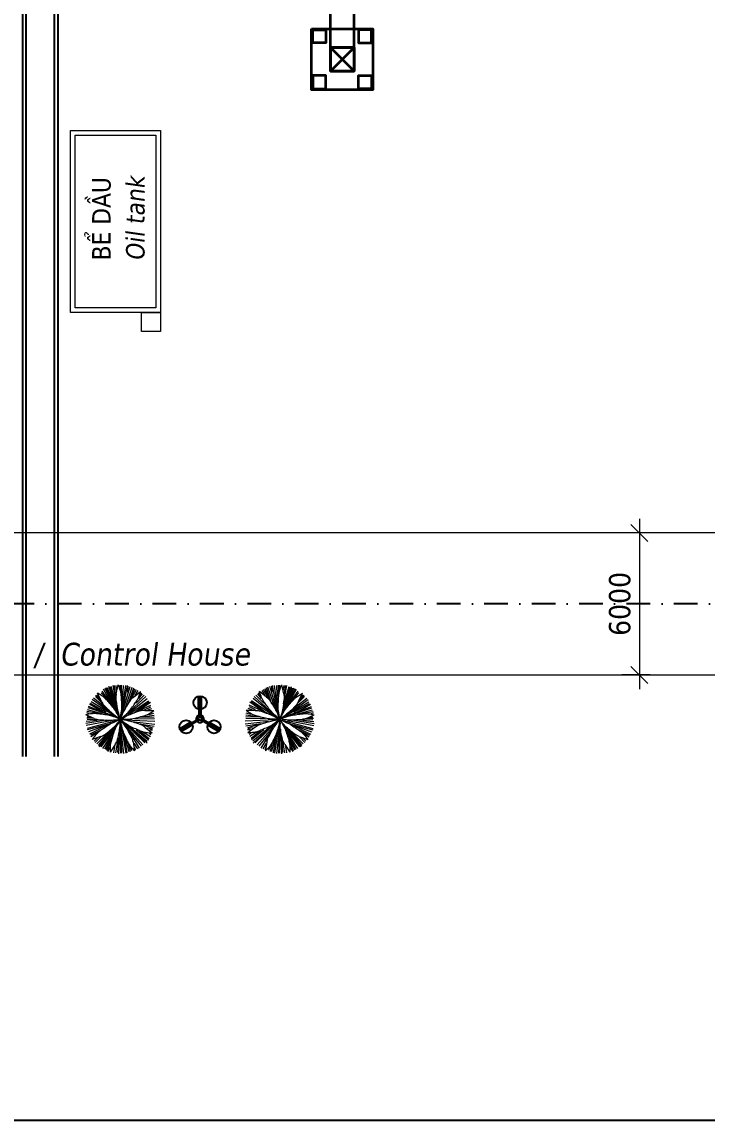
# Model space of a CAD drawing. Header units: millimetres. Extents: x 37084 to 180780, y -153145 to -16322.
# Drawn here: x 85168 to 114082, y -152545 to -106167 of the extents above; entities that cross this region are included whole.
import ezdxf
from ezdxf.enums import TextEntityAlignment as Align

# ---------------------------------------------------------------- set-up
doc = ezdxf.new("R2010")
doc.units = ezdxf.units.MM
doc.header["$MEASUREMENT"] = 0
doc.linetypes.add('DASHDOT', pattern=[1, 0.5, -0.25, 0, -0.25])
doc.linetypes.add('NDK - Tang 2$0$CONTINU', pattern=[0])
for name, color, linetype, lineweight in [('00', 5, 'Continuous', 9), ('00 Hang rao mo rong', 8, 'FENCELINE2', 25), ('0_Kich thuoc', 1, 'Continuous', 20), ('COT THEP', 5, 'Continuous', 9), ('NOITHAT', 8, 'Continuous', 9), ('POST', 5, 'Continuous', 35)]:
    doc.layers.add(name, color=color, linetype=linetype, lineweight=lineweight)
for name, color, linetype in [('0_Central_Road', 7, 'Continuous'), ('dien-thietbi', 7, 'Continuous'), ('Muong cap GD nay', 3, 'Continuous'), ('NT', 2, 'Continuous'), ('TEXT', 255, 'Continuous'), ('TEXT2', 255, 'Continuous')]:
    doc.layers.add(name, color=color, linetype=linetype)
doc.styles.add('Tahoma-R', font='tahoma.ttf')
doc.styles.add('Tohama-R', font='tahoma.ttf')
doc.linetypes.add('FENCELINE2', pattern='A,0.25,-0.1,[132,ltypeshp.shx,S=0.1,R=0,X=-0.1,Y=0],-0.1,1', length=1.45)
doc.dimstyles.new('DIM 600', dxfattribs={"dimscale": 600, "dimtxt": 1.5, "dimasz": 1.2, "dimexe": 1.25, "dimexo": 0.6, "dimgap": 0.6, "dimtad": 1, "dimdec": 0, "dimzin": 0, "dimdsep": 46, "dimtxsty": 'Tohama-R', "dimblk": 'OBLIQUE', "dimcen": 0, "dimdle": 1, "dimclrt": 1, "dimadec": 0, "dimazin": 0, "dimtfac": 1, "dimtdec": 0, "dimtmove": 0, "dimatfit": 3, "dimldrblk": 'OBLIQUE', "dimfxl": 1, "dimtolj": 1, "dimtzin": 0, "dimlwd": 18, "dimlwe": 18, "dimarcsym": 0})

# ---------------------------------------------------------------- blocks, each defined once
blk = doc.blocks.new('X220 NC')
at = {"color": 0, "linetype": 'ByBlock', "lineweight": -2, "ltscale": 4500}
for p, q in [((3752640, -136418), (3751640, -137418)), ((3751640, -136418), (3752640, -137418)), ((3751640, -153418), (3751640, -137418)), ((3752640, -153418), (3752640, -137418)), ((3752640, -153418), (3751640, -154418)), ((3751640, -153418), (3752640, -154418))]:
    blk.add_line(p, q, dxfattribs=at)
for points in [[(3753431, -138209), (3750849, -138209), (3750849, -135627), (3753431, -135627)], [(3750899, -135677), (3751449, -135677), (3751449, -136227), (3750899, -136227)], [(3753381, -135677), (3752831, -135677), (3752831, -136227), (3753381, -136227)], [(3751640, -137418), (3752640, -137418), (3752640, -136418), (3751640, -136418)], [(3752640, -137418), (3751640, -137418), (3751640, -136418), (3752640, -136418)], [(3750899, -138159), (3751449, -138159), (3751449, -137609), (3750899, -137609)], [(3753381, -138159), (3752831, -138159), (3752831, -137609), (3753381, -137609)], [(3753431, -152627), (3750849, -152627), (3750849, -155209), (3753431, -155209)], [(3750899, -152677), (3751449, -152677), (3751449, -153227), (3750899, -153227)], [(3753381, -152677), (3752831, -152677), (3752831, -153227), (3753381, -153227)], [(3751640, -154418), (3752640, -154418), (3752640, -153418), (3751640, -153418)], [(3751640, -153418), (3752640, -153418), (3752640, -154418), (3751640, -154418)], [(3752640, -153418), (3751640, -153418), (3751640, -154418), (3752640, -154418)], [(3750899, -155159), (3751449, -155159), (3751449, -154609), (3750899, -154609)], [(3753381, -155159), (3752831, -155159), (3752831, -154609), (3753381, -154609)]]:
    blk.add_lwpolyline(points, close=True, dxfattribs=at)
blk = doc.blocks.new('_OBLIQUE')
at = {"color": 0, "linetype": 'ByBlock', "ltscale": 200}
blk.add_line((-0.5, -0.5), (0.5, 0.5), dxfattribs=at)
blk = doc.blocks.new('*D36')
at = {"layer": '0_Kich thuoc', "color": 0, "linetype": 'NDK - Tang 2$0$CONTINU', "lineweight": 18}
for p, q in [((111230, -127147, 0), (111230, -134346, 0)), ((113411, -127747, 0), (110480, -127747, 0)), ((111689, -133746, 0), (110480, -133746, 0))]:
    blk.add_line(p, q, dxfattribs=at)
at = {"layer": 'Defpoints', "color": 0, "lineweight": 20}
for p in [(113771, -127747, 0), (111230, -133746, 0), (112049, -133746, 0)]:
    blk.add_point(p, dxfattribs=at)
at = {"layer": '0_Kich thuoc', "color": 0, "lineweight": 18, "xscale": 720, "yscale": 720, "zscale": 720}
for p, rotation in [((111230, -127747, 0), 90), ((111230, -133746, 0), 270)]:
    blk.add_blockref('_OBLIQUE', p, dxfattribs=dict(at, rotation=rotation))
at = {"layer": '0_Kich thuoc', "color": 1, "insert": (110402, -130746, 0), "char_height": 900, "attachment_point": 5, "rotation": 90, "style": 'Tahoma-R'}
blk.add_mtext('\\A1;6000', dxfattribs=at)
blk = doc.blocks.new('Cay_xanh')
at = {"layer": 'NOITHAT', "color": 116}
for p, q in [((681, 966), (459, 1475)), ((763, 798), (488, 1480)), ((681, 1047), (512, 1509)), ((714, 960), (546, 1498)), ((685, 1087), (565, 1509)), ((690, 1122), (613, 1527)), ((671, 1307), (642, 1527)), ((695, 1405), (676, 1527)), ((681, 1347), (724, 1543)), ((777, 1434), (767, 1538)), ((791, 839), (994, 1509)), ((806, 1289), (801, 1538)), ((806, 913), (892, 1527)), ((821, 1122), (840, 1527)), ((835, 1029), (931, 1527)), ((854, 960), (1037, 1492)), ((941, 1382), (950, 1515)), ((946, 1116), (1071, 1480)), ((526, 971), (170, 1249)), ((387, 1116), (219, 1283)), ((344, 1168), (228, 1312)), ((329, 1231), (257, 1318)), ((350, 1175), (264, 1356)), ((468, 1231), (344, 1370)), ((594, 1081), (363, 1405)), ((584, 1116), (397, 1451)), ((685, 931), (430, 1463)), ((844, 827), (1341, 1283)), ((946, 908), (1369, 1243)), ((994, 1202), (1095, 1457)), ((1027, 1255), (1133, 1440)), ((1065, 1273), (1223, 1397)), ((1100, 1307), (1167, 1417)), ((1124, 1133), (1307, 1312)), ((1182, 1238), (1264, 1341)), ((1186, 1283), (1244, 1365)), ((367, 896), (40, 989)), ((584, 850), (54, 1029)), ((627, 845), (64, 1064)), ((391, 937), (83, 1110)), ((459, 931), (107, 1128)), ((734, 803), (122, 1168)), ((565, 913), (141, 1215)), ((796, 781), (1403, 1191)), ((989, 885), (1456, 1093)), ((1095, 937), (1413, 1173)), ((1152, 960), (1442, 1157)), ((1311, 989), (1451, 1052)), ((1389, 989), (1475, 1018)), ((185, 796), (0, 875)), ((459, 758), (2, 682)), ((257, 746), (11, 729)), ((599, 746), (11, 636)), ((79, 908), (21, 919)), ((170, 803), (21, 798)), ((276, 908), (25, 948)), ((122, 821), (30, 832)), ((320, 758), (30, 769)), ((729, 758), (35, 572)), ((801, 740), (1278, 208)), ((873, 763), (1543, 735)), ((1095, 787), (1533, 792)), ((1206, 821), (1528, 832)), ((1268, 832), (1528, 867)), ((1320, 973), (1520, 968)), ((1413, 885), (1519, 913)), ((488, 659), (35, 543)), ((522, 665), (60, 497)), ((555, 682), (83, 446)), ((363, 549), (107, 417)), ((324, 515), (112, 381)), ((531, 509), (247, 226)), ((594, 561), (286, 173)), ((560, 532), (286, 202)), ((719, 688), (300, 156)), ((657, 578), (334, 156)), ((627, 509), (372, 121)), ((758, 555), (734, 0)), ((763, 694), (844, 11)), ((767, 601), (777, 18)), ((772, 665), (801, 18)), ((782, 682), (892, 18)), ((873, 682), (1321, 249)), ((922, 659), (1374, 289)), ((931, 555), (1240, 173)), ((950, 625), (1369, 243)), ((955, 526), (1196, 127)), ((1023, 729), (1543, 665)), ((1124, 543), (1403, 318)), ((1191, 677), (1528, 625)), ((1201, 520), (1413, 347)), ((1259, 653), (1495, 584)), ((1273, 497), (1442, 388)), ((1329, 595), (1486, 470)), ((1379, 584), (1485, 561)), ((1427, 543), (1490, 538)), ((336, 389), (146, 324)), ((271, 365), (189, 283)), ((334, 381), (213, 260)), ((608, 462), (416, 110)), ((580, 370), (445, 92)), ((570, 301), (473, 69)), ((724, 370), (666, 29)), ((734, 336), (709, 35)), ((849, 451), (917, 23)), ((883, 370), (960, 52)), ((1058, 269), (1089, 70)), ((1413, 462), (1456, 434)), ((541, 145), (483, 52)), ((656, 209), (546, 41)), ((642, 168), (618, 23)), ((946, 237), (989, 52)), ((984, 185), (1023, 81)), ((1076, 243), (1152, 116)), ((1085, 150), (1105, 92))]:
    blk.add_line(p, q, dxfattribs=at)
for centre, radius, start, end in [((-374, 1048), 1205, 17.5089, 24.2912), ((-302, 293), 1205, 55.1668, 61.9491), ((157, 954), 400, 43.3868, 55.1668), ((-1408, -526), 2555, 41.1845, 43.3868), ((2255, 1101), 1593, 171.0995, 174.3813), ((5913, 1846), 5277, 186.4059, 188.2049), ((393, 1290), 400, 5.7289, 17.5089), ((-1751, 1075), 2555, 3.5266, 5.7289), ((-4353, 914), 5162, 1.9772, 3.5266), ((2124, 83), 1593, 131.6672, 134.9491), ((806, 1411), 400, 326.2966, 338.0766), ((60, 1711), 1205, 338.0766, 344.8589), ((1746, 1941), 1593, 208.7574, 212.0393), ((4188, 4766), 5277, 224.0639, 225.8628), ((-3370, -2243), 5162, 39.6351, 41.1845), ((-55, 503), 857, 30.9681, 39.6351), ((2090, 1294), 1414, 188.2049, 193.8541), ((-50, 1063), 857, 353.3102, 1.9772), ((2120, 337), 1414, 148.7726, 154.4218), ((5422, -1666), 5277, 146.9737, 148.7726), ((319, 1517), 857, 313.8779, 322.5449), ((-3098, 4135), 5162, 322.5449, 324.0943), ((-986, 2606), 2555, 324.0943, 326.2966), ((283, -296), 1205, 96.8041, 103.5864), ((188, 503), 400, 85.0241, 96.8041), ((719, 2297), 1593, 250.3947, 253.6765), ((1, -1644), 2555, 82.8217, 85.0241), ((667, 6030), 5277, 265.7011, 267.5001), ((-325, -4230), 5162, 81.2724, 82.8217), ((498, 2171), 1414, 267.5001, 273.1493), ((328, 25), 857, 72.6053, 81.2724), ((1498, 1994), 1414, 225.8628, 231.512), ((434, 3340), 2585, 273.1493, 277.3272), ((26, -941), 1869, 66.7406, 72.6053), ((1386, -1004), 1869, 108.9873, 114.8521), ((2226, 2910), 2585, 231.512, 235.6899), ((-1190, 2440), 2585, 315.396, 319.5739), ((-923, -18), 1869, 25.1033, 30.9681), ((2339, -253), 1869, 146.6283, 152.493), ((3226, 1575), 2585, 193.8541, 198.032), ((-1804, 901), 2585, 353.037, 357.2149), ((-1056, 1181), 1869, 347.4454, 353.3102), ((3175, -169), 2585, 154.4218, 158.5997), ((-382, 2247), 1869, 308.0131, 313.8779), ((2616, 1054), 1869, 188.7187, 194.5835), ((-1231, -867), 2585, 35.1275, 39.3054), ((2034, -1481), 2585, 114.9851, 119.1631), ((821, 2645), 1869, 268.5764, 274.4412), ((1945, 2227), 1869, 231.2823, 237.147), ((410, -1790), 2585, 77.691, 81.8689), ((1540, -420), 1414, 109.3359, 114.9851), ((899, 1635), 857, 274.4412, 283.1083), ((2819, -4065), 5277, 107.537, 109.3359), ((-77, 5828), 5162, 283.1083, 284.6576), ((1382, -619), 1593, 92.2306, 95.5124), ((583, 3306), 2555, 284.6576, 286.8599), ((1208, 1244), 400, 286.8599, 298.6399), ((822, 1950), 1205, 298.6399, 305.4223), ((535, 174), 400, 127.2708, 139.0508), ((1840, -1540), 2555, 125.0685, 127.2708), ((3338, -3674), 5162, 123.5191, 125.0685), ((-2826, 4588), 5277, 307.9479, 309.7468), ((960, -85), 857, 114.8521, 123.5191), ((-356, 1618), 1414, 309.7468, 315.396), ((5515, -1175), 5162, 161.1601, 162.7094), ((1441, 215), 857, 152.493, 161.1601), ((-642, 759), 1414, 347.3878, 353.037), ((1637, 799), 857, 194.5835, 203.2506), ((-274, -193), 1414, 29.4782, 35.1275), ((1396, 1376), 857, 237.147, 245.8141), ((-3637, -2094), 5277, 27.6793, 29.4782), ((660, -647), 1414, 72.0418, 77.691), ((3160, 5303), 5162, 245.8141, 247.3634), ((-531, -4321), 5277, 70.2428, 72.0418), ((2156, 2897), 2555, 247.3634, 249.5658), ((414, -709), 1593, 54.9364, 58.2182), ((1404, 878), 400, 249.5658, 261.3458), ((1143, -353), 1205, 139.0508, 145.8331), ((-278, 1860), 1593, 292.6414, 295.9233), ((946, 161), 400, 164.9118, 176.6918), ((3026, -400), 2555, 162.7094, 164.9118), ((-727, 999), 1593, 330.2824, 333.5642), ((-4411, 1603), 5277, 345.5888, 347.3878), ((5592, 2498), 5162, 203.2506, 204.7999), ((3225, 1405), 2555, 204.7999, 207.0022), ((-498, -73), 1593, 12.3729, 15.6547), ((1525, 1674), 1205, 261.3458, 268.1281), ((1749, 114), 1205, 176.6918, 183.4741), ((1306, 427), 400, 207.0022, 218.7822), ((1933, 930), 1205, 218.7822, 225.5646)]:
    blk.add_arc(centre, radius, start, end, dxfattribs=at)
blk = doc.blocks.new('3b')
at = {"layer": 'dien-thietbi', "color": 1, "ltscale": 1000}
for p, q in [((-217, 125), (-520, 300)), ((-201, 162), (-496, 332)), ((201, 162), (496, 332)), ((217, 125), (520, 300)), ((-241, 93), (-536, 263)), ((241, 93), (536, 263)), ((-40, -255), (-40, -595)), ((0, -250), (0, -600)), ((40, -255), (40, -595))]:
    blk.add_line(p, q, dxfattribs=at)
at = {"layer": 'dien-thietbi'}
for points in [[(-45, 3), (-227, 108)], [(-207, 143), (-25, 37)], [(25, 37), (207, 143)], [(227, 108), (45, 3)], [(-20, -251), (-20, -40)], [(20, -40), (20, -251)]]:
    blk.add_lwpolyline(points, dxfattribs=at)
for centre, radius in [((-368, 212), 175), ((368, 212), 175), ((0, 0), 45), ((0, -425), 175)]:
    blk.add_circle(centre, radius, dxfattribs=at)
for start, end in [(161.537, 258.463), (41.537, 138.463), (281.537, 18.463)]:
    blk.add_arc((0, 0), 100, start, end, dxfattribs=at)

msp = doc.modelspace()

# ---------------------------------------------------------------- linework, layer by layer
at = {"layer": '00'}
for p, q in [((147683.9, -127744.6, 0), (49683.9, -127744.6, 0)), ((81210.2, -133744.6, 0), (124883.9, -133744.6, 0))]:
    msp.add_line(p, q, dxfattribs=at)
at = {"layer": '00 Hang rao mo rong', "color": 5, "ltscale": 2000}
msp.add_line((37683.9, -152544.6, 0), (159683.9, -152544.6, 0), dxfattribs=at)
at = {"layer": '0_Central_Road', "color": 4, "linetype": 'DASHDOT', "ltscale": 2000}
msp.add_line((147683.9, -130744.6, 0), (50683.9, -130744.6, 0), dxfattribs=at)
at = {"layer": 'COT THEP'}
for p, q in [((87213.2, -110744.6, 0), (91013.2, -110744.6, 0)), ((87213.2, -118444.6, 0), (87213.2, -110744.6, 0)), ((91013.2, -110744.6, 0), (91013.2, -118444.6, 0)), ((87413.2, -110944.6, 0), (90813.2, -110944.6, 0)), ((87413.2, -118244.6, 0), (87413.2, -110944.6, 0)), ((90813.2, -110944.6, 0), (90813.2, -118244.6, 0)), ((90813.2, -118244.6, 0), (87413.2, -118244.6, 0)), ((91013.2, -118444.6, 0), (87213.2, -118444.6, 0))]:
    msp.add_line(p, q, dxfattribs=at)
at = {"layer": 'COT THEP', "elevation": 0}
msp.add_lwpolyline([(90213.2, -118444.6), (91013.2, -118444.6), (91013.2, -119244.6), (90213.2, -119244.6)], close=True, dxfattribs=at)
at = {"layer": 'Muong cap GD nay'}
for p, q in [((85183.9, -103134.7, 0), (85183.9, -137194.6, 0)), ((85333.9, -103072.5, 0), (85333.9, -137194.6, 0)), ((86533.9, -103072.5, 0), (86533.9, -137194.6, 0)), ((86683.9, -103134.7, 0), (86683.9, -137194.6, 0))]:
    msp.add_line(p, q, dxfattribs=at)

# ---------------------------------------------------------------- block references
at = {"layer": 'dien-thietbi', "xscale": 1.599999999627471, "yscale": 1.599999999627471, "zscale": 1.599999999627471, "rotation": 180}
msp.add_blockref('3b', (92684.1, -135596.7, 0), dxfattribs=at)
at = {"layer": 'NT', "linetype": 'Continuous', "yscale": 1.890000000508735, "zscale": 1.890000000508735}
for p, xscale in [((87860.8, -137084.1, 0), 1.890000000508735), ((97507.4, -137084.1, 0), -1.890000000508735)]:
    msp.add_blockref('Cay_xanh', p, dxfattribs=dict(at, xscale=xscale))
at = {"layer": 'POST', "xscale": -1}
msp.add_blockref('X220 NC', (3850824.2, 46173.6, 0), dxfattribs=at)

# ---------------------------------------------------------------- texts
at = {"layer": 'TEXT', "style": 'Tahoma-R', "oblique": 8}
msp.add_text('Oil tank', height=780, rotation=90, dxfattribs=at).set_placement((89951.4, -114478.6, 0), align=Align.MIDDLE_CENTER)
at = {"layer": 'TEXT', "style": 'Tahoma-R'}
msp.add_text('BỂ DẦU', height=780, rotation=90, dxfattribs=at).set_placement((88518.7, -114478.6, 0), align=Align.MIDDLE_CENTER)
at = {"layer": 'TEXT2', "style": 'Tahoma-R', "oblique": 8}
msp.add_text('/  Control House', height=960, dxfattribs=at).set_placement((85658.9, -133348.3))

# ---------------------------------------------------------------- dimensions: what is measured, and where the dimension line sits
at = {"layer": '0_Kich thuoc'}
dim = msp.add_linear_dim(base=(111230.3, -133746.3, 0), p1=(113771.1, -127746.6, 0), p2=(112048.6, -133746.3, 0), angle=270, dimstyle='DIM 600', override={"dimtxsty": 'Tahoma-R'}, dxfattribs=at)
dim.commit()
dim.dimension.update_dxf_attribs({"geometry": '*D36', "text_midpoint": (110401.8, -130746.4, 0)})

doc.saveas('drawing.dxf')
